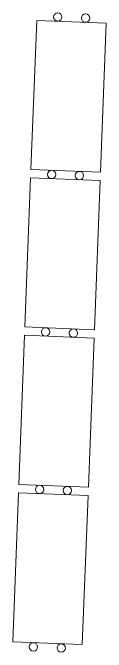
# Model space of a CAD drawing. Header units: millimetres. Extents: x 37982 to 83307, y -4479 to 56252.
# Drawn here: x 62916 to 63588, y 18856 to 23441 of the extents above; entities that cross this region are included whole.
import ezdxf

# ---------------------------------------------------------------- set-up
doc = ezdxf.new("R2010")
doc.units = ezdxf.units.MM
doc.header["$MEASUREMENT"] = 0
doc.layers.add('FIXT-JNRY-PART', color=42, linetype='Continuous', lineweight=0)
doc.layers.add('FURN-STOR', color=213, linetype='Continuous', lineweight=0)

# ---------------------------------------------------------------- blocks, each defined once
blk = doc.blocks.new('*U106')
at = {"layer": 'FIXT-JNRY-PART', "color": 0, "linetype": 'ByBlock', "lineweight": -2, "flags": 128}
blk.add_lwpolyline([(-163.7, 2238.5), (335.9, 2219.2), (294.6, 1149.7), (-205, 1169), (-163.7, 2238.5)], close=True, dxfattribs=at)
at = {"color": 0, "linetype": 'ByBlock', "lineweight": -2}
for points in [[(17.3, 2261.5), (17.4, 2263.4), (17.3, 2265.3), (17, 2267.1), (16.7, 2269), (16.2, 2270.8), (15.7, 2272.6), (15, 2274.4), (14.2, 2276.1), (13.3, 2277.8), (12.3, 2279.4), (11.2, 2280.9), (10, 2282.3), (8.7, 2283.7), (7.4, 2285), (5.9, 2286.2), (4.4, 2287.4), (2.8, 2288.4), (1.2, 2289.3), (-0.5, 2290.1), (-2.3, 2290.8), (-4.1, 2291.4), (-5.9, 2291.9), (-7.7, 2292.3), (-9.6, 2292.5), (-11.5, 2292.6), (-13.4, 2292.7), (-15.2, 2292.6), (-17.1, 2292.3), (-19, 2292), (-20.8, 2291.5), (-22.6, 2291), (-24.3, 2290.3), (-26.1, 2289.5), (-27.7, 2288.6), (-29.3, 2287.6), (-30.8, 2286.5), (-32.3, 2285.3), (-33.7, 2284), (-35, 2282.7), (-36.2, 2281.2), (-37.3, 2279.7), (-38.3, 2278.1), (-39.3, 2276.5), (-40.1, 2274.8), (-40.8, 2273), (-41.4, 2271.2), (-41.9, 2269.4), (-42.2, 2267.6), (-42.5, 2265.7), (-42.6, 2263.8), (-42.6, 2261.9), (-42.5, 2260.1), (-42.3, 2258.2), (-42, 2256.3), (-41.5, 2254.5), (-40.9, 2252.7), (-40.3, 2251), (-39.5, 2249.2), (-38.6, 2247.6), (-37.6, 2246), (-36.5, 2244.5), (-35.3, 2243), (-34, 2241.6), (-32.6, 2240.3), (-31.2, 2239.1), (-29.7, 2238), (-28.1, 2237), (-26.4, 2236), (-24.7, 2235.2), (-23, 2234.5), (-21.2, 2233.9), (-19.4, 2233.4), (-17.5, 2233.1), (-15.7, 2232.8), (-13.8, 2232.7), (-11.9, 2232.7), (-10, 2232.8), (-8.2, 2233), (-6.3, 2233.3), (-4.5, 2233.8), (-2.7, 2234.4), (-0.9, 2235.1), (0.8, 2235.8), (2.5, 2236.7), (4.1, 2237.7), (5.6, 2238.8), (7, 2240), (8.4, 2241.3), (9.7, 2242.7), (10.9, 2244.1), (12.1, 2245.6), (13.1, 2247.2), (14, 2248.9), (14.8, 2250.6), (15.5, 2252.3), (16.1, 2254.1), (16.6, 2255.9), (17, 2257.8)], [(157.2, 2256.1), (157.2, 2254.2), (157.3, 2252.3), (157.6, 2250.5), (157.9, 2248.6), (158.3, 2246.8), (158.9, 2245), (159.6, 2243.2), (160.4, 2241.5), (161.3, 2239.9), (162.3, 2238.3), (163.4, 2236.7), (164.6, 2235.3), (165.9, 2233.9), (167.2, 2232.6), (168.7, 2231.4), (170.2, 2230.3), (171.8, 2229.2), (173.4, 2228.3), (175.1, 2227.5), (176.9, 2226.8), (178.6, 2226.2), (180.5, 2225.7), (182.3, 2225.4), (184.2, 2225.1), (186.1, 2225), (187.9, 2225), (189.8, 2225.1), (191.7, 2225.3), (193.6, 2225.6), (195.4, 2226.1), (197.2, 2226.6), (198.9, 2227.3), (200.6, 2228.1), (202.3, 2229), (203.9, 2230), (205.4, 2231.1), (206.9, 2232.3), (208.3, 2233.6), (209.6, 2234.9), (210.8, 2236.4), (211.9, 2237.9), (212.9, 2239.5), (213.8, 2241.1), (214.7, 2242.8), (215.4, 2244.6), (216, 2246.4), (216.4, 2248.2), (216.8, 2250), (217.1, 2251.9), (217.2, 2253.8), (217.2, 2255.7), (217.1, 2257.6), (216.9, 2259.4), (216.5, 2261.3), (216.1, 2263.1), (215.5, 2264.9), (214.8, 2266.7), (214, 2268.4), (213.1, 2270), (212.2, 2271.6), (211.1, 2273.2), (209.9, 2274.6), (208.6, 2276), (207.2, 2277.3), (205.8, 2278.5), (204.3, 2279.6), (202.7, 2280.7), (201, 2281.6), (199.3, 2282.4), (197.6, 2283.1), (195.8, 2283.7), (194, 2284.2), (192.1, 2284.5), (190.3, 2284.8), (188.4, 2284.9), (186.5, 2284.9), (184.6, 2284.8), (182.7, 2284.6), (180.9, 2284.3), (179.1, 2283.8), (177.3, 2283.2), (175.5, 2282.6), (173.8, 2281.8), (172.1, 2280.9), (170.5, 2279.9), (169, 2278.8), (167.5, 2277.6), (166.2, 2276.3), (164.9, 2274.9), (163.6, 2273.5), (162.5, 2272), (161.5, 2270.4), (160.6, 2268.8), (159.8, 2267.1), (159.1, 2265.3), (158.5, 2263.5), (158, 2261.7), (157.6, 2259.9)], [(-26.3, 1132.1), (-26.3, 1134), (-26.4, 1135.9), (-26.6, 1137.7), (-27, 1139.6), (-27.4, 1141.4), (-28, 1143.2), (-28.7, 1145), (-29.5, 1146.7), (-30.3, 1148.4), (-31.3, 1149.9), (-32.4, 1151.5), (-33.6, 1152.9), (-34.9, 1154.3), (-36.3, 1155.6), (-37.7, 1156.8), (-39.2, 1158), (-40.8, 1159), (-42.5, 1159.9), (-44.2, 1160.7), (-45.9, 1161.4), (-47.7, 1162), (-49.5, 1162.5), (-51.4, 1162.9), (-53.2, 1163.1), (-55.1, 1163.2), (-57, 1163.3), (-58.9, 1163.2), (-60.8, 1162.9), (-62.6, 1162.6), (-64.4, 1162.1), (-66.2, 1161.6), (-68, 1160.9), (-69.7, 1160.1), (-71.4, 1159.2), (-73, 1158.2), (-74.5, 1157.1), (-76, 1155.9), (-77.3, 1154.6), (-78.6, 1153.3), (-79.9, 1151.8), (-81, 1150.3), (-82, 1148.7), (-82.9, 1147.1), (-83.7, 1145.4), (-84.4, 1143.6), (-85, 1141.8), (-85.5, 1140), (-85.9, 1138.2), (-86.1, 1136.3), (-86.3, 1134.4), (-86.3, 1132.5), (-86.2, 1130.7), (-85.9, 1128.8), (-85.6, 1126.9), (-85.1, 1125.1), (-84.6, 1123.3), (-83.9, 1121.6), (-83.1, 1119.8), (-82.2, 1118.2), (-81.2, 1116.6), (-80.1, 1115.1), (-78.9, 1113.6), (-77.6, 1112.2), (-76.3, 1110.9), (-74.8, 1109.7), (-73.3, 1108.6), (-71.7, 1107.6), (-70.1, 1106.6), (-68.4, 1105.8), (-66.6, 1105.1), (-64.9, 1104.5), (-63, 1104), (-61.2, 1103.7), (-59.3, 1103.4), (-57.4, 1103.3), (-55.6, 1103.3), (-53.7, 1103.4), (-51.8, 1103.6), (-49.9, 1103.9), (-48.1, 1104.4), (-46.3, 1105), (-44.6, 1105.6), (-42.9, 1106.4), (-41.2, 1107.3), (-39.6, 1108.3), (-38.1, 1109.4), (-36.6, 1110.6), (-35.2, 1111.9), (-33.9, 1113.3), (-32.7, 1114.7), (-31.6, 1116.2), (-30.6, 1117.8), (-29.6, 1119.5), (-28.8, 1121.2), (-28.1, 1122.9), (-27.5, 1124.7), (-27, 1126.5), (-26.7, 1128.4)], [(113.6, 1126.7), (113.6, 1124.8), (113.7, 1122.9), (113.9, 1121.1), (114.2, 1119.2), (114.7, 1117.4), (115.3, 1115.6), (116, 1113.8), (116.7, 1112.1), (117.6, 1110.5), (118.6, 1108.9), (119.7, 1107.3), (120.9, 1105.9), (122.2, 1104.5), (123.6, 1103.2), (125, 1102), (126.5, 1100.9), (128.1, 1099.8), (129.8, 1098.9), (131.5, 1098.1), (133.2, 1097.4), (135, 1096.8), (136.8, 1096.3), (138.7, 1095.9), (140.5, 1095.7), (142.4, 1095.6), (144.3, 1095.6), (146.2, 1095.7), (148.1, 1095.9), (149.9, 1096.2), (151.7, 1096.7), (153.5, 1097.2), (155.3, 1097.9), (157, 1098.7), (158.7, 1099.6), (160.3, 1100.6), (161.8, 1101.7), (163.2, 1102.9), (164.6, 1104.2), (165.9, 1105.5), (167.1, 1107), (168.3, 1108.5), (169.3, 1110.1), (170.2, 1111.7), (171, 1113.4), (171.7, 1115.2), (172.3, 1117), (172.8, 1118.8), (173.2, 1120.6), (173.4, 1122.5), (173.5, 1124.4), (173.6, 1126.3), (173.5, 1128.2), (173.2, 1130), (172.9, 1131.9), (172.4, 1133.7), (171.9, 1135.5), (171.2, 1137.3), (170.4, 1139), (169.5, 1140.6), (168.5, 1142.2), (167.4, 1143.8), (166.2, 1145.2), (164.9, 1146.6), (163.6, 1147.9), (162.1, 1149.1), (160.6, 1150.2), (159, 1151.3), (157.4, 1152.2), (155.7, 1153), (153.9, 1153.7), (152.1, 1154.3), (150.3, 1154.8), (148.5, 1155.1), (146.6, 1155.4), (144.7, 1155.5), (142.8, 1155.5), (141, 1155.4), (139.1, 1155.2), (137.2, 1154.9), (135.4, 1154.4), (133.6, 1153.8), (131.9, 1153.2), (130.1, 1152.4), (128.5, 1151.5), (126.9, 1150.5), (125.4, 1149.4), (123.9, 1148.2), (122.5, 1146.9), (121.2, 1145.5), (120, 1144.1), (118.9, 1142.6), (117.9, 1141), (116.9, 1139.4), (116.1, 1137.7), (115.4, 1135.9), (114.8, 1134.1), (114.3, 1132.3), (114, 1130.4)]]:
    blk.add_wipeout(points, dxfattribs=at).dxf.layer = 'FURN-STOR'
at = {"layer": 'FIXT-JNRY-PART', "color": 0, "linetype": 'ByBlock', "lineweight": -2, "flags": 128}
blk.add_lwpolyline([(-207.3, 1109.1), (292.3, 1089.8), (251, 20.3), (-248.7, 39.6), (-207.3, 1109.1)], close=True, dxfattribs=at)
at = {"layer": 'FURN-STOR', "color": 0, "linetype": 'ByBlock', "lineweight": -2}
for centre in [(-12.6, 2262.7), (187.2, 2254.9), (-56.3, 1133.3), (143.6, 1125.5)]:
    blk.add_circle(centre, 30, dxfattribs=at)
at = {"color": 0, "linetype": 'ByBlock', "lineweight": -2}
for points in [[(-69.9, 2.7), (-69.9, 4.6), (-70, 6.5), (-70.3, 8.3), (-70.6, 10.2), (-71.1, 12), (-71.6, 13.8), (-72.3, 15.6), (-73.1, 17.3), (-74, 18.9), (-75, 20.5), (-76.1, 22.1), (-77.3, 23.5), (-78.6, 24.9), (-79.9, 26.2), (-81.4, 27.4), (-82.9, 28.6), (-84.5, 29.6), (-86.1, 30.5), (-87.8, 31.3), (-89.6, 32), (-91.3, 32.6), (-93.2, 33.1), (-95, 33.5), (-96.9, 33.7), (-98.8, 33.8), (-100.7, 33.9), (-102.5, 33.7), (-104.4, 33.5), (-106.3, 33.2), (-108.1, 32.7), (-109.9, 32.2), (-111.6, 31.5), (-113.4, 30.7), (-115, 29.8), (-116.6, 28.8), (-118.1, 27.7), (-119.6, 26.5), (-121, 25.2), (-122.3, 23.9), (-123.5, 22.4), (-124.6, 20.9), (-125.6, 19.3), (-126.6, 17.7), (-127.4, 16), (-128.1, 14.2), (-128.7, 12.4), (-129.2, 10.6), (-129.5, 8.8), (-129.8, 6.9), (-129.9, 5), (-129.9, 3.1), (-129.8, 1.3), (-129.6, -0.6), (-129.3, -2.5), (-128.8, -4.3), (-128.2, -6.1), (-127.5, -7.9), (-126.8, -9.6), (-125.9, -11.2), (-124.9, -12.8), (-123.8, -14.4), (-122.6, -15.8), (-121.3, -17.2), (-119.9, -18.5), (-118.5, -19.7), (-117, -20.8), (-115.4, -21.8), (-113.7, -22.8), (-112, -23.6), (-110.3, -24.3), (-108.5, -24.9), (-106.7, -25.4), (-104.8, -25.7), (-103, -26), (-101.1, -26.1), (-99.2, -26.1), (-97.3, -26), (-95.4, -25.8), (-93.6, -25.5), (-91.8, -25), (-90, -24.4), (-88.2, -23.8), (-86.5, -23), (-84.8, -22.1), (-83.2, -21.1), (-81.7, -20), (-80.2, -18.8), (-78.9, -17.5), (-77.6, -16.1), (-76.4, -14.7), (-75.2, -13.2), (-74.2, -11.6), (-73.3, -9.9), (-72.5, -8.3), (-71.8, -6.5), (-71.2, -4.7), (-70.7, -2.9), (-70.3, -1)], [(69.9, -2.7), (69.9, -4.6), (70, -6.5), (70.3, -8.3), (70.6, -10.2), (71.1, -12), (71.6, -13.8), (72.3, -15.6), (73.1, -17.3), (74, -18.9), (75, -20.5), (76.1, -22.1), (77.3, -23.5), (78.6, -24.9), (79.9, -26.2), (81.4, -27.4), (82.9, -28.6), (84.5, -29.6), (86.1, -30.5), (87.8, -31.3), (89.6, -32), (91.3, -32.6), (93.2, -33.1), (95, -33.5), (96.9, -33.7), (98.8, -33.8), (100.7, -33.9), (102.5, -33.7), (104.4, -33.5), (106.3, -33.2), (108.1, -32.7), (109.9, -32.2), (111.6, -31.5), (113.4, -30.7), (115, -29.8), (116.6, -28.8), (118.1, -27.7), (119.6, -26.5), (121, -25.2), (122.3, -23.9), (123.5, -22.4), (124.6, -20.9), (125.6, -19.3), (126.6, -17.7), (127.4, -16), (128.1, -14.2), (128.7, -12.4), (129.2, -10.6), (129.5, -8.8), (129.8, -6.9), (129.9, -5), (129.9, -3.1), (129.8, -1.3), (129.6, 0.6), (129.2, 2.5), (128.8, 4.3), (128.2, 6.1), (127.5, 7.9), (126.8, 9.6), (125.9, 11.2), (124.9, 12.8), (123.8, 14.4), (122.6, 15.8), (121.3, 17.2), (119.9, 18.5), (118.5, 19.7), (117, 20.8), (115.4, 21.8), (113.7, 22.8), (112, 23.6), (110.3, 24.3), (108.5, 24.9), (106.7, 25.4), (104.8, 25.7), (103, 26), (101.1, 26.1), (99.2, 26.1), (97.3, 26), (95.4, 25.8), (93.6, 25.5), (91.8, 25), (90, 24.4), (88.2, 23.8), (86.5, 23), (84.8, 22.1), (83.2, 21.1), (81.7, 20), (80.2, 18.8), (78.9, 17.5), (77.6, 16.1), (76.4, 14.7), (75.2, 13.2), (74.2, 11.6), (73.3, 10), (72.5, 8.3), (71.8, 6.5), (71.2, 4.7), (70.7, 2.9), (70.3, 1)]]:
    blk.add_wipeout(points, dxfattribs=at).dxf.layer = 'FURN-STOR'
at = {"layer": 'FIXT-JNRY-PART', "color": 0, "linetype": 'ByBlock', "lineweight": -2, "flags": 128}
blk.add_lwpolyline([(-251, -20.3), (248.7, -39.6), (207.3, -1109.1), (-292.3, -1089.8), (-251, -20.3)], close=True, dxfattribs=at)
at = {"layer": 'FURN-STOR', "color": 0, "linetype": 'ByBlock', "lineweight": -2}
for centre in [(-99.9, 3.9), (99.9, -3.9)]:
    blk.add_circle(centre, 30, dxfattribs=at)
at = {"color": 0, "linetype": 'ByBlock', "lineweight": -2}
for points in [[(-113.6, -1126.7), (-113.6, -1124.8), (-113.7, -1122.9), (-113.9, -1121.1), (-114.2, -1119.2), (-114.7, -1117.4), (-115.3, -1115.6), (-116, -1113.8), (-116.7, -1112.1), (-117.6, -1110.5), (-118.6, -1108.9), (-119.7, -1107.3), (-120.9, -1105.9), (-122.2, -1104.5), (-123.6, -1103.2), (-125, -1102), (-126.5, -1100.9), (-128.1, -1099.8), (-129.8, -1098.9), (-131.5, -1098.1), (-133.2, -1097.4), (-135, -1096.8), (-136.8, -1096.3), (-138.7, -1095.9), (-140.5, -1095.7), (-142.4, -1095.6), (-144.3, -1095.6), (-146.2, -1095.7), (-148.1, -1095.9), (-149.9, -1096.2), (-151.7, -1096.7), (-153.5, -1097.2), (-155.3, -1097.9), (-157, -1098.7), (-158.7, -1099.6), (-160.3, -1100.6), (-161.8, -1101.7), (-163.2, -1102.9), (-164.6, -1104.2), (-165.9, -1105.5), (-167.1, -1107), (-168.3, -1108.5), (-169.3, -1110.1), (-170.2, -1111.7), (-171, -1113.4), (-171.7, -1115.2), (-172.3, -1117), (-172.8, -1118.8), (-173.2, -1120.6), (-173.4, -1122.5), (-173.6, -1124.4), (-173.6, -1126.3), (-173.5, -1128.1), (-173.2, -1130), (-172.9, -1131.9), (-172.4, -1133.7), (-171.9, -1135.5), (-171.2, -1137.3), (-170.4, -1139), (-169.5, -1140.6), (-168.5, -1142.2), (-167.4, -1143.8), (-166.2, -1145.2), (-164.9, -1146.6), (-163.6, -1147.9), (-162.1, -1149.1), (-160.6, -1150.2), (-159, -1151.3), (-157.4, -1152.2), (-155.7, -1153), (-153.9, -1153.7), (-152.2, -1154.3), (-150.3, -1154.8), (-148.5, -1155.1), (-146.6, -1155.4), (-144.7, -1155.5), (-142.8, -1155.5), (-141, -1155.4), (-139.1, -1155.2), (-137.2, -1154.9), (-135.4, -1154.4), (-133.6, -1153.8), (-131.9, -1153.2), (-130.1, -1152.4), (-128.5, -1151.5), (-126.9, -1150.5), (-125.4, -1149.4), (-123.9, -1148.2), (-122.5, -1146.9), (-121.2, -1145.5), (-120, -1144.1), (-118.9, -1142.6), (-117.9, -1141), (-116.9, -1139.4), (-116.1, -1137.7), (-115.4, -1135.9), (-114.8, -1134.1), (-114.3, -1132.3), (-114, -1130.4)], [(26.3, -1132.1), (26.3, -1134), (26.4, -1135.9), (26.6, -1137.7), (27, -1139.6), (27.4, -1141.4), (28, -1143.2), (28.7, -1145), (29.4, -1146.7), (30.3, -1148.4), (31.3, -1149.9), (32.4, -1151.5), (33.6, -1152.9), (34.9, -1154.3), (36.3, -1155.6), (37.7, -1156.8), (39.2, -1158), (40.8, -1159), (42.5, -1159.9), (44.2, -1160.7), (45.9, -1161.4), (47.7, -1162), (49.5, -1162.5), (51.4, -1162.9), (53.2, -1163.1), (55.1, -1163.2), (57, -1163.3), (58.9, -1163.2), (60.8, -1162.9), (62.6, -1162.6), (64.4, -1162.1), (66.2, -1161.6), (68, -1160.9), (69.7, -1160.1), (71.4, -1159.2), (73, -1158.2), (74.5, -1157.1), (76, -1155.9), (77.3, -1154.6), (78.6, -1153.3), (79.8, -1151.8), (81, -1150.3), (82, -1148.7), (82.9, -1147.1), (83.7, -1145.4), (84.4, -1143.6), (85, -1141.8), (85.5, -1140), (85.9, -1138.2), (86.1, -1136.3), (86.3, -1134.4), (86.3, -1132.5), (86.2, -1130.7), (85.9, -1128.8), (85.6, -1126.9), (85.1, -1125.1), (84.6, -1123.3), (83.9, -1121.6), (83.1, -1119.8), (82.2, -1118.2), (81.2, -1116.6), (80.1, -1115), (78.9, -1113.6), (77.6, -1112.2), (76.3, -1110.9), (74.8, -1109.7), (73.3, -1108.6), (71.7, -1107.6), (70.1, -1106.6), (68.4, -1105.8), (66.6, -1105.1), (64.9, -1104.5), (63, -1104), (61.2, -1103.7), (59.3, -1103.4), (57.4, -1103.3), (55.6, -1103.3), (53.7, -1103.4), (51.8, -1103.6), (49.9, -1103.9), (48.1, -1104.4), (46.3, -1105), (44.6, -1105.6), (42.9, -1106.4), (41.2, -1107.3), (39.6, -1108.3), (38.1, -1109.4), (36.6, -1110.6), (35.2, -1111.9), (33.9, -1113.3), (32.7, -1114.7), (31.6, -1116.2), (30.6, -1117.8), (29.6, -1119.5), (28.8, -1121.2), (28.1, -1122.9), (27.5, -1124.7), (27, -1126.5), (26.7, -1128.4)]]:
    blk.add_wipeout(points, dxfattribs=at).dxf.layer = 'FURN-STOR'
at = {"layer": 'FIXT-JNRY-PART', "color": 0, "linetype": 'ByBlock', "lineweight": -2, "flags": 128}
blk.add_lwpolyline([(-294.6, -1149.7), (205, -1169), (163.7, -2238.5), (-335.9, -2219.2), (-294.6, -1149.7)], close=True, dxfattribs=at)
at = {"layer": 'FURN-STOR', "color": 0, "linetype": 'ByBlock', "lineweight": -2}
for centre in [(-143.6, -1125.5), (56.3, -1133.3)]:
    blk.add_circle(centre, 30, dxfattribs=at)
at = {"color": 0, "linetype": 'ByBlock', "lineweight": -2}
for points in [[(-157.2, -2256.1), (-157.2, -2254.2), (-157.3, -2252.3), (-157.6, -2250.5), (-157.9, -2248.6), (-158.4, -2246.8), (-158.9, -2245), (-159.6, -2243.2), (-160.4, -2241.5), (-161.3, -2239.9), (-162.3, -2238.3), (-163.4, -2236.7), (-164.6, -2235.3), (-165.9, -2233.9), (-167.2, -2232.6), (-168.7, -2231.4), (-170.2, -2230.3), (-171.8, -2229.2), (-173.4, -2228.3), (-175.1, -2227.5), (-176.9, -2226.8), (-178.6, -2226.2), (-180.5, -2225.7), (-182.3, -2225.3), (-184.2, -2225.1), (-186.1, -2225), (-187.9, -2225), (-189.8, -2225.1), (-191.7, -2225.3), (-193.6, -2225.6), (-195.4, -2226.1), (-197.2, -2226.6), (-198.9, -2227.3), (-200.6, -2228.1), (-202.3, -2229), (-203.9, -2230), (-205.4, -2231.1), (-206.9, -2232.3), (-208.3, -2233.6), (-209.6, -2234.9), (-210.8, -2236.4), (-211.9, -2237.9), (-212.9, -2239.5), (-213.9, -2241.1), (-214.7, -2242.8), (-215.4, -2244.6), (-216, -2246.4), (-216.4, -2248.2), (-216.8, -2250), (-217.1, -2251.9), (-217.2, -2253.8), (-217.2, -2255.7), (-217.1, -2257.6), (-216.9, -2259.4), (-216.5, -2261.3), (-216.1, -2263.1), (-215.5, -2264.9), (-214.8, -2266.7), (-214, -2268.4), (-213.2, -2270), (-212.2, -2271.6), (-211.1, -2273.2), (-209.9, -2274.6), (-208.6, -2276), (-207.2, -2277.3), (-205.8, -2278.5), (-204.3, -2279.6), (-202.7, -2280.7), (-201, -2281.6), (-199.3, -2282.4), (-197.6, -2283.1), (-195.8, -2283.7), (-194, -2284.2), (-192.1, -2284.5), (-190.3, -2284.8), (-188.4, -2284.9), (-186.5, -2284.9), (-184.6, -2284.8), (-182.7, -2284.6), (-180.9, -2284.3), (-179.1, -2283.8), (-177.3, -2283.2), (-175.5, -2282.6), (-173.8, -2281.8), (-172.1, -2280.9), (-170.5, -2279.9), (-169, -2278.8), (-167.5, -2277.6), (-166.2, -2276.3), (-164.9, -2274.9), (-163.6, -2273.5), (-162.5, -2272), (-161.5, -2270.4), (-160.6, -2268.8), (-159.8, -2267.1), (-159.1, -2265.3), (-158.5, -2263.5), (-158, -2261.7), (-157.6, -2259.9)], [(-17.3, -2261.5), (-17.4, -2263.4), (-17.3, -2265.3), (-17, -2267.1), (-16.7, -2269), (-16.2, -2270.8), (-15.7, -2272.6), (-15, -2274.4), (-14.2, -2276.1), (-13.3, -2277.8), (-12.3, -2279.4), (-11.2, -2280.9), (-10, -2282.3), (-8.7, -2283.7), (-7.4, -2285), (-5.9, -2286.2), (-4.4, -2287.4), (-2.8, -2288.4), (-1.2, -2289.3), (0.5, -2290.1), (2.3, -2290.8), (4.1, -2291.4), (5.9, -2291.9), (7.7, -2292.3), (9.6, -2292.5), (11.5, -2292.6), (13.4, -2292.7), (15.2, -2292.6), (17.1, -2292.3), (19, -2292), (20.8, -2291.5), (22.6, -2291), (24.3, -2290.3), (26.1, -2289.5), (27.7, -2288.6), (29.3, -2287.6), (30.8, -2286.5), (32.3, -2285.3), (33.7, -2284), (35, -2282.7), (36.2, -2281.2), (37.3, -2279.7), (38.3, -2278.1), (39.3, -2276.5), (40.1, -2274.8), (40.8, -2273), (41.4, -2271.2), (41.9, -2269.4), (42.2, -2267.6), (42.5, -2265.7), (42.6, -2263.8), (42.6, -2261.9), (42.5, -2260.1), (42.3, -2258.2), (42, -2256.3), (41.5, -2254.5), (40.9, -2252.7), (40.2, -2251), (39.5, -2249.2), (38.6, -2247.6), (37.6, -2246), (36.5, -2244.5), (35.3, -2243), (34, -2241.6), (32.6, -2240.3), (31.2, -2239.1), (29.7, -2238), (28.1, -2237), (26.4, -2236), (24.7, -2235.2), (23, -2234.5), (21.2, -2233.9), (19.4, -2233.4), (17.5, -2233.1), (15.7, -2232.8), (13.8, -2232.7), (11.9, -2232.7), (10, -2232.8), (8.2, -2233), (6.3, -2233.3), (4.5, -2233.8), (2.7, -2234.4), (0.9, -2235.1), (-0.8, -2235.8), (-2.5, -2236.7), (-4.1, -2237.7), (-5.6, -2238.8), (-7, -2240), (-8.4, -2241.3), (-9.7, -2242.7), (-10.9, -2244.1), (-12.1, -2245.6), (-13.1, -2247.2), (-14, -2248.9), (-14.8, -2250.6), (-15.5, -2252.3), (-16.1, -2254.1), (-16.6, -2255.9), (-17, -2257.8)]]:
    blk.add_wipeout(points, dxfattribs=at).dxf.layer = 'FURN-STOR'
at = {"layer": 'FURN-STOR', "color": 0, "linetype": 'ByBlock', "lineweight": -2}
for centre in [(-187.2, -2254.9), (12.6, -2262.7)]:
    blk.add_circle(centre, 30, dxfattribs=at)

msp = doc.modelspace()

# ---------------------------------------------------------------- block references
at = {"layer": 'FIXT-JNRY-PART'}
msp.add_blockref('*U106', (63251.8, 21148.7), dxfattribs=at)

doc.saveas('drawing.dxf')
